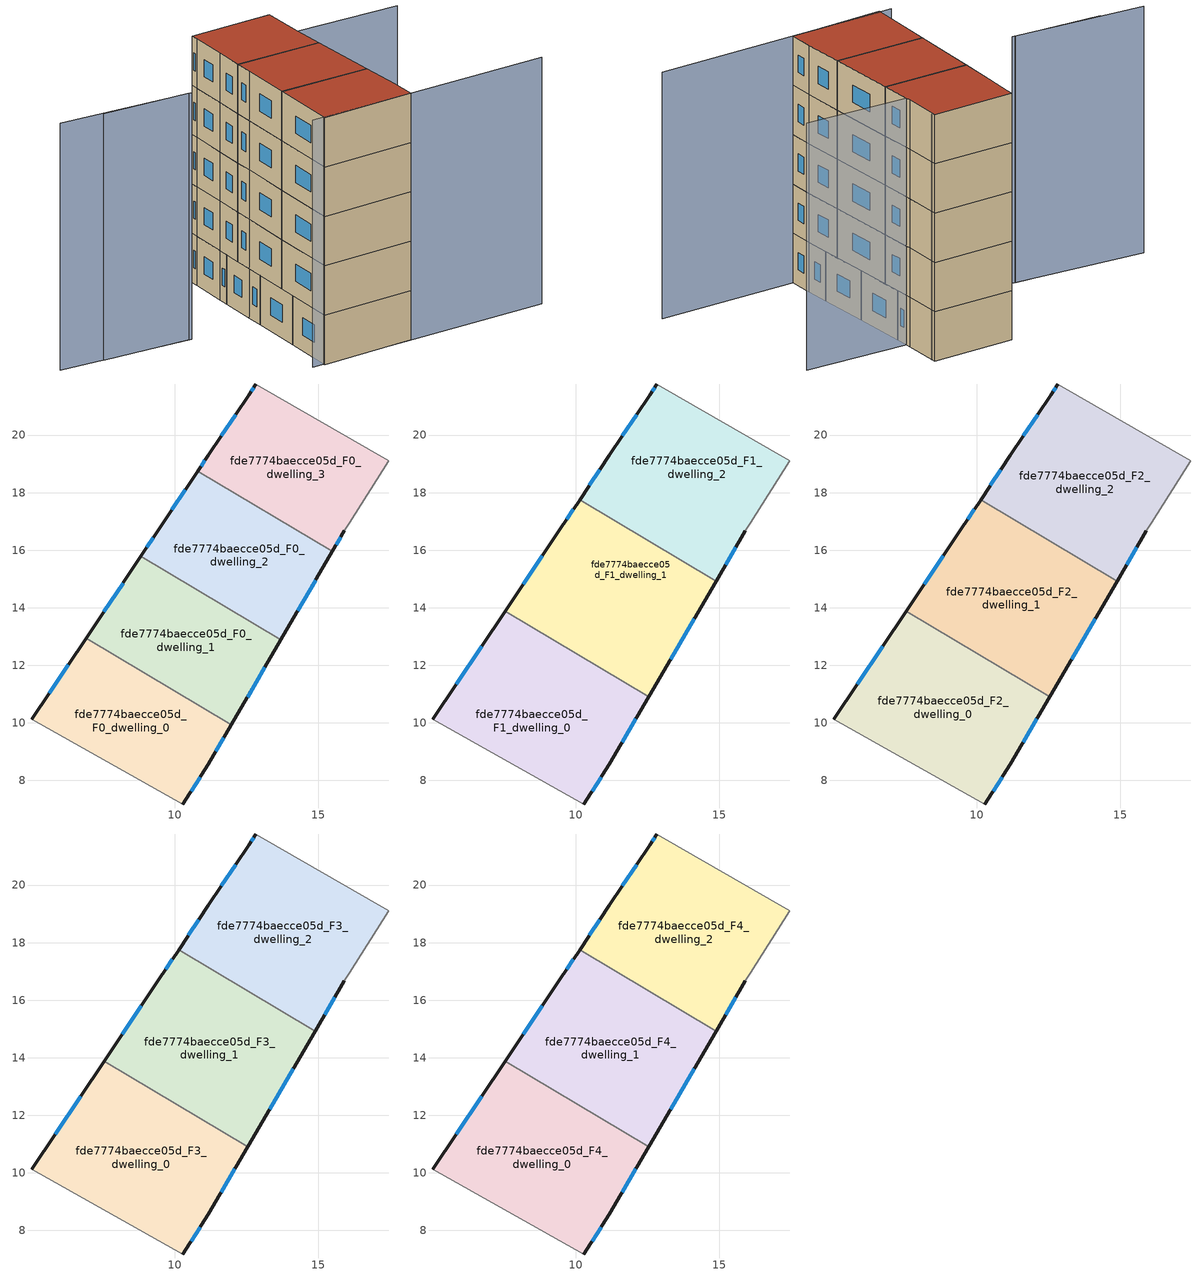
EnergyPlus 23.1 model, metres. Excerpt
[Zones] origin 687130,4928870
fde7774baecce05d_F0_dwelling_0
 floor ground (EU_floor_Construction): 11.98,9.93 11.18,8.56 10.29,7.18 5.04,10.12 6.92,12.94 z0
 wall outside (EU_wall_Construction): 10.29,7.18 11.18,8.56 11.98,9.93 / 6.92,12.94 5.04,10.12 z0:3
 wall adiabatic (EU_wall_Construction): 5.04,10.12 10.29,7.18 z0:3
 wall to fde7774baecce05d_F0_dwelling_1 (EU_wall_Construction): 11.98,9.93 6.92,12.94 z0:3
 window (EU_Window_Construction): 10.57,7.63 10.89,8.11 / 6.31,12.02 5.65,11.04 / 11.44,9.01 11.72,9.49 z0.98:2.02
fde7774baecce05d_F0_dwelling_1
 floor ground (EU_floor_Construction): 13.7,12.89 11.98,9.93 6.92,12.94 8.83,15.78 z0
 wall outside (EU_wall_Construction): 8.83,15.78 6.92,12.94 / 11.98,9.93 13.7,12.89 z0:3
 wall to fde7774baecce05d_F0_dwelling_2 (EU_wall_Construction): 13.7,12.89 8.83,15.78 z0:3
 window (EU_Window_Construction): 8.21,14.86 7.54,13.86 / 12.54,10.89 13.14,11.93 z0.98:2.02
fde7774baecce05d_F0_dwelling_2
 floor ground (EU_floor_Construction): 15.48,15.96 13.7,12.89 8.83,15.78 9.47,16.75 10.8,18.74 z0
 wall outside (EU_wall_Construction): 13.7,12.89 15.48,15.96 / 10.8,18.74 9.47,16.75 8.83,15.78 z0:3
 wall to fde7774baecce05d_F0_dwelling_3 (EU_wall_Construction): 15.48,15.96 10.8,18.74 z0:3
 window (EU_Window_Construction): 14.28,13.89 14.9,14.96 / 9.26,16.43 9.04,16.1 / 10.37,18.09 9.91,17.4 z0.98:2.02
fde7774baecce05d_F0_dwelling_3
 floor ground (EU_floor_Construction): 17.44,19.1 16.06,16.94 15.91,16.68 15.48,15.96 10.8,18.74 11.18,19.3 12.57,21.39 12.83,21.77 z0
 wall outside (EU_wall_Construction): 15.48,15.96 15.91,16.68 / 12.83,21.77 12.57,21.39 11.18,19.3 10.8,18.74 z0:3
 wall adiabatic (EU_wall_Construction): 15.91,16.68 16.06,16.94 17.44,19.1 12.83,21.77 z0:3
 window (EU_Window_Construction): 15.62,16.19 15.77,16.44 / 11.05,19.12 10.92,18.92 / 12.12,20.71 11.63,19.98 / 12.75,21.65 12.66,21.51 z0.98:2.02
fde7774baecce05d_F1_dwelling_0
 floor to fde7774baecce05d_F0_dwelling_0 (EU_floor_Construction): 11.98,9.93 11.17,8.56 10.28,7.18 5.03,10.12 6.92,12.94 z3
 floor to fde7774baecce05d_F0_dwelling_1 (EU_floor_Construction): 12.54,10.91 11.98,9.93 6.92,12.94 7.55,13.87 z3
 wall outside (EU_wall_Construction): 10.29,7.18 11.18,8.56 12.54,10.91 / 7.55,13.88 5.04,10.12 z3:6
 wall adiabatic (EU_wall_Construction): 5.04,10.12 10.29,7.18 z3:6
 wall to fde7774baecce05d_F1_dwelling_1 (EU_wall_Construction): 12.54,10.91 7.55,13.88 z3:6
 window (EU_Window_Construction): 10.57,7.63 10.89,8.11 / 6.73,12.65 5.85,11.34 / 11.62,9.32 12.1,10.14 z3.98:5.02
fde7774baecce05d_F1_dwelling_1
 floor to fde7774baecce05d_F0_dwelling_1 (EU_floor_Construction): 13.7,12.89 12.54,10.91 7.55,13.87 8.83,15.78 z3
 floor to fde7774baecce05d_F0_dwelling_2 (EU_floor_Construction): 14.88,14.92 13.7,12.89 8.83,15.78 9.47,16.75 10.14,17.74 z3
 wall outside (EU_wall_Construction): 12.54,10.91 14.88,14.92 / 10.14,17.74 9.47,16.75 7.55,13.88 z3:6
 wall to fde7774baecce05d_F1_dwelling_2 (EU_wall_Construction): 14.88,14.92 10.14,17.74 z3:6
 window (EU_Window_Construction): 13.3,12.21 14.12,13.62 / 8.85,15.81 8.18,14.81 / 9.92,17.42 9.69,17.07 z3.98:5.02
fde7774baecce05d_F1_dwelling_2
 floor to fde7774baecce05d_F0_dwelling_2 (EU_floor_Construction): 15.48,15.96 14.88,14.92 10.14,17.74 10.8,18.74 z3
 floor to fde7774baecce05d_F0_dwelling_3 (EU_floor_Construction): 17.44,19.1 16.06,16.94 15.9,16.68 15.48,15.96 10.8,18.74 11.18,19.3 12.57,21.39 12.83,21.77 z3
 wall outside (EU_wall_Construction): 14.88,14.92 15.91,16.68 / 12.83,21.77 12.57,21.39 11.18,19.3 10.14,17.74 z3:6
 wall adiabatic (EU_wall_Construction): 15.91,16.68 16.06,16.94 17.44,19.1 12.83,21.77 z3:6
 window (EU_Window_Construction): 15.21,15.49 15.57,16.11 / 10.84,18.79 10.47,18.25 / 12.12,20.71 11.63,19.98 / 12.75,21.65 12.66,21.51 z3.98:5.02
fde7774baecce05d_F2_dwelling_0
 floor to fde7774baecce05d_F1_dwelling_0 (EU_floor_Construction): 12.54,10.91 11.17,8.56 10.28,7.18 5.03,10.12 7.55,13.88 z6
 wall outside (EU_wall_Construction): 10.29,7.18 11.18,8.56 12.54,10.91 / 7.55,13.88 5.04,10.12 z6:9
 wall adiabatic (EU_wall_Construction): 5.04,10.12 10.29,7.18 z6:9
 wall to fde7774baecce05d_F2_dwelling_1 (EU_wall_Construction): 12.54,10.91 7.55,13.88 z6:9
 window (EU_Window_Construction): 10.57,7.63 10.89,8.11 / 6.73,12.65 5.85,11.34 / 11.62,9.32 12.1,10.14 z6.98:8.02
fde7774baecce05d_F2_dwelling_1
 floor to fde7774baecce05d_F1_dwelling_1 (EU_floor_Construction): 14.88,14.92 12.54,10.91 7.55,13.88 9.47,16.75 10.14,17.74 z6
 wall outside (EU_wall_Construction): 12.54,10.91 14.88,14.92 / 10.14,17.74 9.47,16.75 7.55,13.88 z6:9
 wall to fde7774baecce05d_F2_dwelling_2 (EU_wall_Construction): 14.88,14.92 10.14,17.74 z6:9
 window (EU_Window_Construction): 13.3,12.21 14.12,13.62 / 8.85,15.81 8.18,14.81 / 9.92,17.42 9.69,17.07 z6.98:8.02
fde7774baecce05d_F2_dwelling_2
 floor to fde7774baecce05d_F1_dwelling_2 (EU_floor_Construction): 17.44,19.1 16.06,16.94 15.9,16.68 14.88,14.92 10.14,17.74 11.17,19.3 12.57,21.39 12.83,21.77 z6
 wall outside (EU_wall_Construction): 14.88,14.92 15.91,16.68 / 12.83,21.77 12.57,21.39 11.18,19.3 10.14,17.74 z6:9
 wall adiabatic (EU_wall_Construction): 15.91,16.68 16.06,16.94 17.44,19.1 12.83,21.77 z6:9
 window (EU_Window_Construction): 15.21,15.49 15.57,16.11 / 10.84,18.79 10.47,18.25 / 12.12,20.71 11.63,19.98 / 12.75,21.65 12.66,21.51 z6.98:8.02
fde7774baecce05d_F3_dwelling_0
 floor to fde7774baecce05d_F2_dwelling_0 (EU_floor_Construction): 12.54,10.91 11.17,8.56 10.28,7.18 5.03,10.12 7.55,13.88 z9
 wall outside (EU_wall_Construction): 10.29,7.18 11.18,8.56 12.54,10.91 / 7.55,13.88 5.04,10.12 z9:12
 wall adiabatic (EU_wall_Construction): 5.04,10.12 10.29,7.18 z9:12
 wall to fde7774baecce05d_F3_dwelling_1 (EU_wall_Construction): 12.54,10.91 7.55,13.88 z9:12
 window (EU_Window_Construction): 10.57,7.63 10.89,8.11 / 6.73,12.65 5.85,11.34 / 11.62,9.32 12.1,10.14 z9.98:11.02
fde7774baecce05d_F3_dwelling_1
 floor to fde7774baecce05d_F2_dwelling_1 (EU_floor_Construction): 14.88,14.92 12.54,10.91 7.55,13.88 9.47,16.75 10.14,17.74 z9
 wall outside (EU_wall_Construction): 12.54,10.91 14.88,14.92 / 10.14,17.74 9.47,16.75 7.55,13.88 z9:12
 wall to fde7774baecce05d_F3_dwelling_2 (EU_wall_Construction): 14.88,14.92 10.14,17.74 z9:12
 window (EU_Window_Construction): 13.3,12.21 14.12,13.62 / 8.85,15.81 8.18,14.81 / 9.92,17.42 9.69,17.07 z9.98:11.02
fde7774baecce05d_F3_dwelling_2
 floor to fde7774baecce05d_F2_dwelling_2 (EU_floor_Construction): 17.44,19.1 16.06,16.94 15.9,16.68 14.88,14.92 10.14,17.74 11.17,19.3 12.57,21.39 12.83,21.77 z9
 wall outside (EU_wall_Construction): 14.88,14.92 15.91,16.68 / 12.83,21.77 12.57,21.39 11.18,19.3 10.14,17.74 z9:12
 wall adiabatic (EU_wall_Construction): 15.91,16.68 16.06,16.94 17.44,19.1 12.83,21.77 z9:12
 window (EU_Window_Construction): 15.21,15.49 15.57,16.11 / 10.84,18.79 10.47,18.25 / 12.12,20.71 11.63,19.98 / 12.75,21.65 12.66,21.51 z9.98:11.02
fde7774baecce05d_F4_dwelling_0
 floor to fde7774baecce05d_F3_dwelling_0 (EU_floor_Construction): 12.54,10.91 11.17,8.56 10.28,7.18 5.03,10.12 7.55,13.88 z12
 wall outside (EU_wall_Construction): 10.29,7.18 11.18,8.56 12.54,10.91 / 7.55,13.88 5.04,10.12 z12:15
 wall adiabatic (EU_wall_Construction): 5.04,10.12 10.29,7.18 z12:15
 wall to fde7774baecce05d_F4_dwelling_1 (EU_wall_Construction): 12.54,10.91 7.55,13.88 z12:15
 window (EU_Window_Construction): 10.57,7.63 10.89,8.11 / 6.73,12.65 5.85,11.34 / 11.62,9.32 12.1,10.14 z12.98:14.02
 roof outside (EU_roof_Construction): 11.18,8.56 12.54,10.91 7.55,13.88 5.04,10.12 10.29,7.18 z15
fde7774baecce05d_F4_dwelling_1
 floor to fde7774baecce05d_F3_dwelling_1 (EU_floor_Construction): 14.88,14.92 12.54,10.91 7.55,13.88 9.47,16.75 10.14,17.74 z12
 wall outside (EU_wall_Construction): 12.54,10.91 14.88,14.92 / 10.14,17.74 9.47,16.75 7.55,13.88 z12:15
 wall to fde7774baecce05d_F4_dwelling_2 (EU_wall_Construction): 14.88,14.92 10.14,17.74 z12:15
 window (EU_Window_Construction): 13.3,12.21 14.12,13.62 / 8.85,15.81 8.18,14.81 / 9.92,17.42 9.69,17.07 z12.98:14.02
 roof outside (EU_roof_Construction): 12.54,10.91 14.88,14.92 10.14,17.74 9.47,16.75 7.55,13.88 z15
fde7774baecce05d_F4_dwelling_2
 floor to fde7774baecce05d_F3_dwelling_2 (EU_floor_Construction): 17.44,19.1 16.06,16.94 15.9,16.68 14.88,14.92 10.14,17.74 11.17,19.3 12.57,21.39 12.83,21.77 z12
 wall outside (EU_wall_Construction): 14.88,14.92 15.91,16.68 / 12.83,21.77 12.57,21.39 11.18,19.3 10.14,17.74 z12:15
 wall adiabatic (EU_wall_Construction): 15.91,16.68 16.06,16.94 17.44,19.1 12.83,21.77 z12:15
 window (EU_Window_Construction): 15.21,15.49 15.57,16.11 / 10.84,18.79 10.47,18.25 / 12.12,20.71 11.63,19.98 / 12.75,21.65 12.66,21.51 z12.98:14.02
 roof outside (EU_roof_Construction): 15.91,16.68 16.06,16.94 17.44,19.1 12.83,21.77 12.57,21.39 11.18,19.3 10.14,17.74 14.88,14.92 z15
shading: 21.54,13.09 15.9,16.68 / 17.29,18.87 12.83,21.77 / 4.44,10.58 18.1,2.63 / -1.78,23.32 5.31,18.43 / 5.16,18.53 0.5,21.64 z0:15
[Building]
EU S2 Campaign: North Axis=0; Terrain=City; Solar Distribution=FullExterior
[Site:Location]
Bologna: Latitude=44.5; Longitude=11.25; Time Zone=1; Elevation=37
[SizingPeriod:WeatherFileDays]
AnnualSizingPeriod: Begin Month=1; Begin Day of Month=1; End Month=12; End Day of Month=31; Day of Week for Start Day=Monday; Use Weather File Daylight Saving Period=No; Use Weather File Rain and Snow Indicators=No
[MATERIAL]
EU_InternalMass_Material: Roughness=MediumRough; Thickness=0.1; Conductivity=1; Density=1800; Specific Heat=900; Thermal Absorptance=0.9; Solar Absorptance=0.7; Visible Absorptance=0.7
[MATERIAL:NOMASS] Roughness=MediumRough; Thermal Absorptance=0.9; Solar Absorptance=0.7; Visible Absorptance=0.7
Name | Thermal Resistance
EU_wall_NoMass | 0.905828
EU_roof_NoMass | 0.37593
EU_floor_NoMass | 0.67114
[WINDOWMATERIAL:SIMPLEGLAZINGSYSTEM]
EU_Window_SimpleGlazing: UFactor=4.52486; Solar Heat Gain Coefficient=0.85; Visible Transmittance=0.85
[CONSTRUCTION]
EU_wall_Construction: EU_wall_NoMass
EU_roof_Construction: EU_roof_NoMass
EU_floor_Construction: EU_floor_NoMass
EU_InternalMass_Construction: EU_InternalMass_Material
EU_Window_Construction: EU_Window_SimpleGlazing
[ZONE] Type=1; Multiplier=1; Ceiling Height=autocalculate; Floor Area=autocalculate; Part of Total Floor Area=Yes
Name | Volume
fde7774baecce05d_F0_dwelling_0; fde7774baecce05d_F0_dwelling_2 | 59.2053
fde7774baecce05d_F1_dwelling_0 | 78.9302
fde7774baecce05d_F2_dwelling_0; fde7774baecce05d_F3_dwelling_0; fde7774baecce05d_F4_dwelling_0 | 78.9324
fde7774baecce05d_F0_dwelling_1 | 59.1958
fde7774baecce05d_F1_dwelling_1 | 78.9419
fde7774baecce05d_F2_dwelling_1; fde7774baecce05d_F3_dwelling_1; fde7774baecce05d_F4_dwelling_1 | 78.9441
fde7774baecce05d_F1_dwelling_2 | 78.9331
fde7774baecce05d_F2_dwelling_2; fde7774baecce05d_F3_dwelling_2; fde7774baecce05d_F4_dwelling_2 | 78.936
fde7774baecce05d_F0_dwelling_3 | 59.209
[INTERNALMASS] Construction=EU_InternalMass_Construction
Name | Zone or ZoneList | Surface Area
fde7774baecce05d_F0_dwelling_0_EU_InternalMass | fde7774baecce05d_F0_dwelling_0 | 19.7348
fde7774baecce05d_F0_dwelling_1_EU_InternalMass | fde7774baecce05d_F0_dwelling_1 | 19.7319
fde7774baecce05d_F0_dwelling_2_EU_InternalMass | fde7774baecce05d_F0_dwelling_2 | 19.7353
fde7774baecce05d_F0_dwelling_3_EU_InternalMass | fde7774baecce05d_F0_dwelling_3 | 19.7358
fde7774baecce05d_F1_dwelling_0_EU_InternalMass | fde7774baecce05d_F1_dwelling_0 | 26.3108
fde7774baecce05d_F1_dwelling_1_EU_InternalMass | fde7774baecce05d_F1_dwelling_1 | 26.3146
fde7774baecce05d_F1_dwelling_2_EU_InternalMass | fde7774baecce05d_F1_dwelling_2 | 26.312
fde7774baecce05d_F2_dwelling_0_EU_InternalMass | fde7774baecce05d_F2_dwelling_0 | 26.3108
fde7774baecce05d_F2_dwelling_1_EU_InternalMass | fde7774baecce05d_F2_dwelling_1 | 26.3146
fde7774baecce05d_F2_dwelling_2_EU_InternalMass | fde7774baecce05d_F2_dwelling_2 | 26.312
fde7774baecce05d_F3_dwelling_0_EU_InternalMass | fde7774baecce05d_F3_dwelling_0 | 26.3108
fde7774baecce05d_F3_dwelling_1_EU_InternalMass | fde7774baecce05d_F3_dwelling_1 | 26.3146
fde7774baecce05d_F3_dwelling_2_EU_InternalMass | fde7774baecce05d_F3_dwelling_2 | 26.312
fde7774baecce05d_F4_dwelling_0_EU_InternalMass | fde7774baecce05d_F4_dwelling_0 | 26.3108
fde7774baecce05d_F4_dwelling_1_EU_InternalMass | fde7774baecce05d_F4_dwelling_1 | 26.3146
fde7774baecce05d_F4_dwelling_2_EU_InternalMass | fde7774baecce05d_F4_dwelling_2 | 26.312
[OTHEREQUIPMENT] Fuel Type=Electricity; Design Level Calculation Method=Watts/Area; Power per Zone Floor Area=1; Fraction Latent=0; Fraction Radiant=0; Fraction Lost=0; Carbon Dioxide Generation Rate=0; EndUse Subcategory=EU_Step8_InternalGains
Name | Zone or ZoneList or Space or SpaceList | Schedule
EU_Step8_InternalGain_fde7774baecce05d_F0_dwelling_0_f000 | fde7774baecce05d_F0_dwelling_0 | EU_Step8_GainSchedule_fde7774baecce05d_F0_dwelling_0_f000
EU_Step8_InternalGain_fde7774baecce05d_F0_dwelling_1_f000 | fde7774baecce05d_F0_dwelling_1 | EU_Step8_GainSchedule_fde7774baecce05d_F0_dwelling_1_f000
EU_Step8_InternalGain_fde7774baecce05d_F0_dwelling_2_f000 | fde7774baecce05d_F0_dwelling_2 | EU_Step8_GainSchedule_fde7774baecce05d_F0_dwelling_2_f000
EU_Step8_InternalGain_fde7774baecce05d_F0_dwelling_3_f000 | fde7774baecce05d_F0_dwelling_3 | EU_Step8_GainSchedule_fde7774baecce05d_F0_dwelling_3_f000
EU_Step8_InternalGain_fde7774baecce05d_F1_dwelling_0_f000 | fde7774baecce05d_F1_dwelling_0 | EU_Step8_GainSchedule_fde7774baecce05d_F1_dwelling_0_f000
EU_Step8_InternalGain_fde7774baecce05d_F1_dwelling_1_f000 | fde7774baecce05d_F1_dwelling_1 | EU_Step8_GainSchedule_fde7774baecce05d_F1_dwelling_1_f000
EU_Step8_InternalGain_fde7774baecce05d_F1_dwelling_2_f000 | fde7774baecce05d_F1_dwelling_2 | EU_Step8_GainSchedule_fde7774baecce05d_F1_dwelling_2_f000
EU_Step8_InternalGain_fde7774baecce05d_F2_dwelling_0_f000 | fde7774baecce05d_F2_dwelling_0 | EU_Step8_GainSchedule_fde7774baecce05d_F2_dwelling_0_f000
EU_Step8_InternalGain_fde7774baecce05d_F2_dwelling_1_f000 | fde7774baecce05d_F2_dwelling_1 | EU_Step8_GainSchedule_fde7774baecce05d_F2_dwelling_1_f000
EU_Step8_InternalGain_fde7774baecce05d_F2_dwelling_2_f000 | fde7774baecce05d_F2_dwelling_2 | EU_Step8_GainSchedule_fde7774baecce05d_F2_dwelling_2_f000
EU_Step8_InternalGain_fde7774baecce05d_F3_dwelling_0_f000 | fde7774baecce05d_F3_dwelling_0 | EU_Step8_GainSchedule_fde7774baecce05d_F3_dwelling_0_f000
EU_Step8_InternalGain_fde7774baecce05d_F3_dwelling_1_f000 | fde7774baecce05d_F3_dwelling_1 | EU_Step8_GainSchedule_fde7774baecce05d_F3_dwelling_1_f000
EU_Step8_InternalGain_fde7774baecce05d_F3_dwelling_2_f000 | fde7774baecce05d_F3_dwelling_2 | EU_Step8_GainSchedule_fde7774baecce05d_F3_dwelling_2_f000
EU_Step8_InternalGain_fde7774baecce05d_F4_dwelling_0_f000 | fde7774baecce05d_F4_dwelling_0 | EU_Step8_GainSchedule_fde7774baecce05d_F4_dwelling_0_f000
EU_Step8_InternalGain_fde7774baecce05d_F4_dwelling_1_f000 | fde7774baecce05d_F4_dwelling_1 | EU_Step8_GainSchedule_fde7774baecce05d_F4_dwelling_1_f000
EU_Step8_InternalGain_fde7774baecce05d_F4_dwelling_2_f000 | fde7774baecce05d_F4_dwelling_2 | EU_Step8_GainSchedule_fde7774baecce05d_F4_dwelling_2_f000
[ZONEVENTILATION:DESIGNFLOWRATE] Schedule=EU_AlwaysOn; Design Flow Rate Calculation Method=AirChanges/Hour; Air Changes per Hour=0.73129; Ventilation Type=Natural; Fan Pressure Rise=0; Fan Total Efficiency=1; Constant Term Coefficient=1; Temperature Term Coefficient=0; Velocity Term Coefficient=0; Velocity Squared Term Coefficient=0; Minimum Indoor Temperature=-100; Maximum Indoor Temperature=100; Delta Temperature=-100; Minimum Outdoor Temperature=-100; Maximum Outdoor Temperature=100; Maximum Wind Speed=40
Name | Zone or ZoneList or Space or SpaceList
EU_ConstantAir_fde7774baecce05d_F0_dwelling_0 | fde7774baecce05d_F0_dwelling_0
EU_ConstantAir_fde7774baecce05d_F0_dwelling_1 | fde7774baecce05d_F0_dwelling_1
EU_ConstantAir_fde7774baecce05d_F0_dwelling_2 | fde7774baecce05d_F0_dwelling_2
EU_ConstantAir_fde7774baecce05d_F0_dwelling_3 | fde7774baecce05d_F0_dwelling_3
EU_ConstantAir_fde7774baecce05d_F1_dwelling_0 | fde7774baecce05d_F1_dwelling_0
EU_ConstantAir_fde7774baecce05d_F1_dwelling_1 | fde7774baecce05d_F1_dwelling_1
EU_ConstantAir_fde7774baecce05d_F1_dwelling_2 | fde7774baecce05d_F1_dwelling_2
EU_ConstantAir_fde7774baecce05d_F2_dwelling_0 | fde7774baecce05d_F2_dwelling_0
EU_ConstantAir_fde7774baecce05d_F2_dwelling_1 | fde7774baecce05d_F2_dwelling_1
EU_ConstantAir_fde7774baecce05d_F2_dwelling_2 | fde7774baecce05d_F2_dwelling_2
EU_ConstantAir_fde7774baecce05d_F3_dwelling_0 | fde7774baecce05d_F3_dwelling_0
EU_ConstantAir_fde7774baecce05d_F3_dwelling_1 | fde7774baecce05d_F3_dwelling_1
EU_ConstantAir_fde7774baecce05d_F3_dwelling_2 | fde7774baecce05d_F3_dwelling_2
EU_ConstantAir_fde7774baecce05d_F4_dwelling_0 | fde7774baecce05d_F4_dwelling_0
EU_ConstantAir_fde7774baecce05d_F4_dwelling_1 | fde7774baecce05d_F4_dwelling_1
EU_ConstantAir_fde7774baecce05d_F4_dwelling_2 | fde7774baecce05d_F4_dwelling_2
[HVACTEMPLATE:THERMOSTAT] Constant Heating Setpoint=20; Constant Cooling Setpoint=50
EU_HeatOnly_fde7774baecce05d_F0_dwelling_0; EU_HeatOnly_fde7774baecce05d_F0_dwelling_1; EU_HeatOnly_fde7774baecce05d_F0_dwelling_2; EU_HeatOnly_fde7774baecce05d_F0_dwelling_3; EU_HeatOnly_fde7774baecce05d_F1_dwelling_0; EU_HeatOnly_fde7774baecce05d_F1_dwelling_1; EU_HeatOnly_fde7774baecce05d_F1_dwelling_2; EU_HeatOnly_fde7774baecce05d_F2_dwelling_0; EU_HeatOnly_fde7774baecce05d_F2_dwelling_1; EU_HeatOnly_fde7774baecce05d_F2_dwelling_2; EU_HeatOnly_fde7774baecce05d_F3_dwelling_0; EU_HeatOnly_fde7774baecce05d_F3_dwelling_1; EU_HeatOnly_fde7774baecce05d_F3_dwelling_2; EU_HeatOnly_fde7774baecce05d_F4_dwelling_0; EU_HeatOnly_fde7774baecce05d_F4_dwelling_1; EU_HeatOnly_fde7774baecce05d_F4_dwelling_2
[HVACTEMPLATE:ZONE:IDEALLOADSAIRSYSTEM] System Availability Schedule=EU_AlwaysOn; Maximum Heating Supply Air Temperature=50; Minimum Cooling Supply Air Temperature=13; Maximum Heating Supply Air Humidity Ratio=0.0156; Minimum Cooling Supply Air Humidity Ratio=0.0077; Heating Limit=NoLimit; Cooling Limit=NoLimit; Heating Availability Schedule=EU_AlwaysOn; Cooling Availability Schedule=EU_CoolingOff; Dehumidification Control Type=ConstantSensibleHeatRatio; Cooling Sensible Heat Ratio=0.7; Dehumidification Setpoint=60; Humidification Control Type=None; Humidification Setpoint=30; Outdoor Air Method=None; Outdoor Air Flow Rate per Person=0.00944; Outdoor Air Flow Rate per Zone Floor Area=0; Outdoor Air Flow Rate per Zone=0; Demand Controlled Ventilation Type=None; Outdoor Air Economizer Type=NoEconomizer; Heat Recovery Type=None; Sensible Heat Recovery Effectiveness=0.7; Latent Heat Recovery Effectiveness=0.65
Name | Template Thermostat
fde7774baecce05d_F0_dwelling_0 | EU_HeatOnly_fde7774baecce05d_F0_dwelling_0
fde7774baecce05d_F0_dwelling_1 | EU_HeatOnly_fde7774baecce05d_F0_dwelling_1
fde7774baecce05d_F0_dwelling_2 | EU_HeatOnly_fde7774baecce05d_F0_dwelling_2
fde7774baecce05d_F0_dwelling_3 | EU_HeatOnly_fde7774baecce05d_F0_dwelling_3
fde7774baecce05d_F1_dwelling_0 | EU_HeatOnly_fde7774baecce05d_F1_dwelling_0
fde7774baecce05d_F1_dwelling_1 | EU_HeatOnly_fde7774baecce05d_F1_dwelling_1
fde7774baecce05d_F1_dwelling_2 | EU_HeatOnly_fde7774baecce05d_F1_dwelling_2
fde7774baecce05d_F2_dwelling_0 | EU_HeatOnly_fde7774baecce05d_F2_dwelling_0
fde7774baecce05d_F2_dwelling_1 | EU_HeatOnly_fde7774baecce05d_F2_dwelling_1
fde7774baecce05d_F2_dwelling_2 | EU_HeatOnly_fde7774baecce05d_F2_dwelling_2
fde7774baecce05d_F3_dwelling_0 | EU_HeatOnly_fde7774baecce05d_F3_dwelling_0
fde7774baecce05d_F3_dwelling_1 | EU_HeatOnly_fde7774baecce05d_F3_dwelling_1
fde7774baecce05d_F3_dwelling_2 | EU_HeatOnly_fde7774baecce05d_F3_dwelling_2
fde7774baecce05d_F4_dwelling_0 | EU_HeatOnly_fde7774baecce05d_F4_dwelling_0
fde7774baecce05d_F4_dwelling_1 | EU_HeatOnly_fde7774baecce05d_F4_dwelling_1
fde7774baecce05d_F4_dwelling_2 | EU_HeatOnly_fde7774baecce05d_F4_dwelling_2
[SIZING:ZONE] Zone Cooling Design Supply Air Temperature Input Method=SupplyAirTemperature; Zone Cooling Design Supply Air Temperature=13; Zone Heating Design Supply Air Temperature Input Method=SupplyAirTemperature; Zone Heating Design Supply Air Temperature=50; Zone Cooling Design Supply Air Humidity Ratio=0.008; Zone Heating Design Supply Air Humidity Ratio=0.008; Cooling Design Air Flow Method=DesignDay; Cooling Design Air Flow Rate=0; Cooling Minimum Air Flow per Zone Floor Area=0.000762; Cooling Minimum Air Flow=0; Cooling Minimum Air Flow Fraction=0.2; Heating Design Air Flow Method=DesignDay; Heating Design Air Flow Rate=0; Heating Maximum Air Flow per Zone Floor Area=0.002032; Heating Maximum Air Flow=0.141576; Heating Maximum Air Flow Fraction=0.3; Account for Dedicated Outdoor Air System=No; Dedicated Outdoor Air System Control Strategy=NeutralSupplyAir; Dedicated Outdoor Air Low Setpoint Temperature for Design=autosize; Dedicated Outdoor Air High Setpoint Temperature for Design=autosize; Zone Load Sizing Method=Sensible Load Only No Latent Load; Zone Latent Cooling Design Supply Air Humidity Ratio Input Method=HumidityRatioDifference; Zone Cooling Design Supply Air Humidity Ratio Difference=0.005; Zone Latent Heating Design Supply Air Humidity Ratio Input Method=HumidityRatioDifference; Zone Humidification Design Supply Air Humidity Ratio Difference=0.005
fde7774baecce05d_F0_dwelling_0; fde7774baecce05d_F0_dwelling_1; fde7774baecce05d_F0_dwelling_2; fde7774baecce05d_F0_dwelling_3; fde7774baecce05d_F1_dwelling_0; fde7774baecce05d_F1_dwelling_1; fde7774baecce05d_F1_dwelling_2; fde7774baecce05d_F2_dwelling_0; fde7774baecce05d_F2_dwelling_1; fde7774baecce05d_F2_dwelling_2; fde7774baecce05d_F3_dwelling_0; fde7774baecce05d_F3_dwelling_1; fde7774baecce05d_F3_dwelling_2; fde7774baecce05d_F4_dwelling_0; fde7774baecce05d_F4_dwelling_1; fde7774baecce05d_F4_dwelling_2
[SCHEDULE:CONSTANT]
Name | Hourly Value
EU_AlwaysOn | 1
EU_CoolingOff | 0
[SCHEDULE:FILE] Column Number=1; Rows to Skip at Top=0; Number of Hours of Data=8760; Column Separator=Comma; Interpolate to Timestep=No; Minutes per Item=60; Adjust Schedule for Daylight Savings=Yes
Name | File
EU_Step8_GainSchedule_fde7774baecce05d_F0_dwelling_0_f000 | ../../schedules/fde7774baecce05d/fde7774baecce05d_F0_dwelling_0_f000_gain.csv
EU_Step8_GainSchedule_fde7774baecce05d_F0_dwelling_1_f000 | ../../schedules/fde7774baecce05d/fde7774baecce05d_F0_dwelling_1_f000_gain.csv
EU_Step8_GainSchedule_fde7774baecce05d_F0_dwelling_2_f000 | ../../schedules/fde7774baecce05d/fde7774baecce05d_F0_dwelling_2_f000_gain.csv
EU_Step8_GainSchedule_fde7774baecce05d_F0_dwelling_3_f000 | ../../schedules/fde7774baecce05d/fde7774baecce05d_F0_dwelling_3_f000_gain.csv
EU_Step8_GainSchedule_fde7774baecce05d_F1_dwelling_0_f000 | ../../schedules/fde7774baecce05d/fde7774baecce05d_F1_dwelling_0_f000_gain.csv
EU_Step8_GainSchedule_fde7774baecce05d_F1_dwelling_1_f000 | ../../schedules/fde7774baecce05d/fde7774baecce05d_F1_dwelling_1_f000_gain.csv
EU_Step8_GainSchedule_fde7774baecce05d_F1_dwelling_2_f000 | ../../schedules/fde7774baecce05d/fde7774baecce05d_F1_dwelling_2_f000_gain.csv
EU_Step8_GainSchedule_fde7774baecce05d_F2_dwelling_0_f000 | ../../schedules/fde7774baecce05d/fde7774baecce05d_F2_dwelling_0_f000_gain.csv
EU_Step8_GainSchedule_fde7774baecce05d_F2_dwelling_1_f000 | ../../schedules/fde7774baecce05d/fde7774baecce05d_F2_dwelling_1_f000_gain.csv
EU_Step8_GainSchedule_fde7774baecce05d_F2_dwelling_2_f000 | ../../schedules/fde7774baecce05d/fde7774baecce05d_F2_dwelling_2_f000_gain.csv
EU_Step8_GainSchedule_fde7774baecce05d_F3_dwelling_0_f000 | ../../schedules/fde7774baecce05d/fde7774baecce05d_F3_dwelling_0_f000_gain.csv
EU_Step8_GainSchedule_fde7774baecce05d_F3_dwelling_1_f000 | ../../schedules/fde7774baecce05d/fde7774baecce05d_F3_dwelling_1_f000_gain.csv
EU_Step8_GainSchedule_fde7774baecce05d_F3_dwelling_2_f000 | ../../schedules/fde7774baecce05d/fde7774baecce05d_F3_dwelling_2_f000_gain.csv
EU_Step8_GainSchedule_fde7774baecce05d_F4_dwelling_0_f000 | ../../schedules/fde7774baecce05d/fde7774baecce05d_F4_dwelling_0_f000_gain.csv
EU_Step8_GainSchedule_fde7774baecce05d_F4_dwelling_1_f000 | ../../schedules/fde7774baecce05d/fde7774baecce05d_F4_dwelling_1_f000_gain.csv
EU_Step8_GainSchedule_fde7774baecce05d_F4_dwelling_2_f000 | ../../schedules/fde7774baecce05d/fde7774baecce05d_F4_dwelling_2_f000_gain.csv
